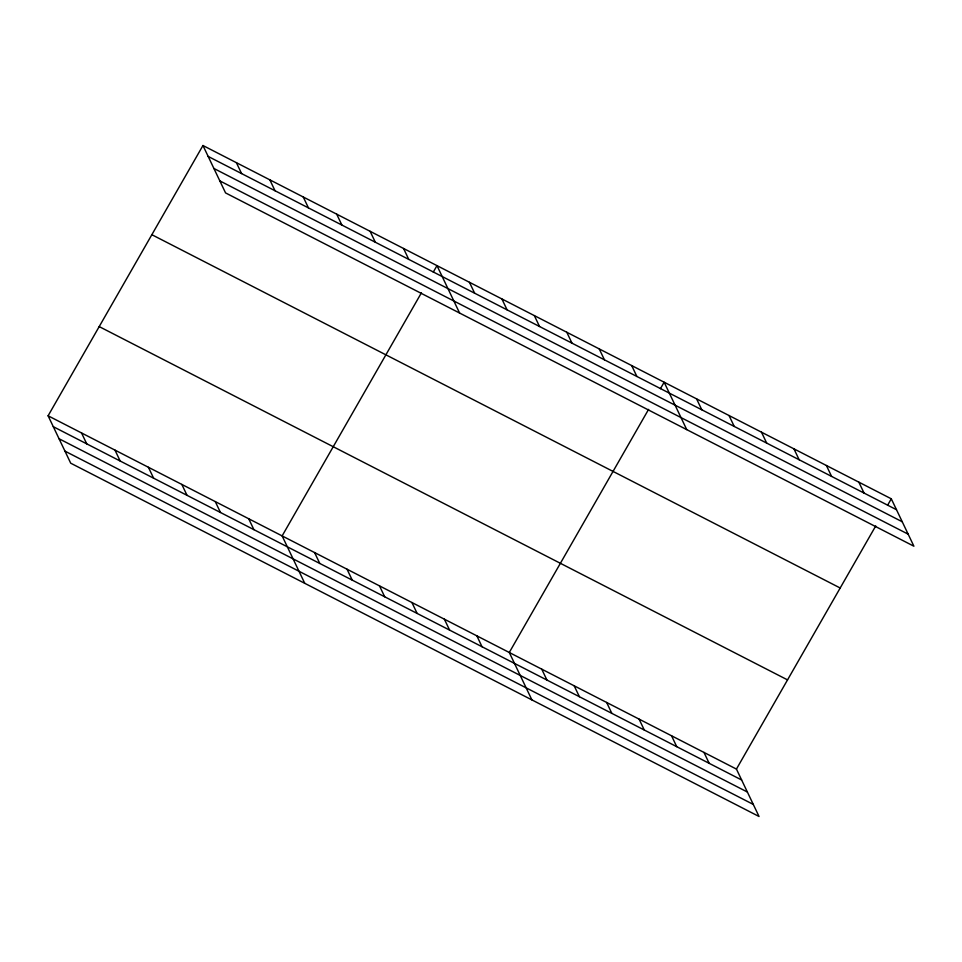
<?xml version="1.0" encoding="UTF-8"?>
<svg xmlns="http://www.w3.org/2000/svg" width="962" height="962" viewBox="0 0 962 962"><rect width="100%" height="100%" fill="white"/><g stroke="black" fill="none" stroke-linecap="round" stroke-linejoin="round"><path stroke-width="1.44" d="M48.1 415.788L736.435 769.083L759.042 816.485L70.707 463.191L48.1 415.788L202.958 145.515L891.293 498.809L913.9 546.212L225.565 192.917L202.958 145.515M421.44 292.785L282.131 535.906L304.75 583.309M433.285 272.102L436.988 265.632L459.595 313.035M648.592 409.367L509.283 652.489L531.89 699.891M660.437 388.684L664.141 382.227L686.748 429.629M736.435 769.083L875.733 525.949M887.589 505.266L891.293 498.809M208.153 156.421L896.488 509.716M213.901 168.47L902.236 521.765M219.817 180.88L908.152 534.163M151.852 234.704L840.187 587.998M99.206 326.599L787.541 679.893M53.307 426.695L741.642 779.99M59.043 438.744L747.378 792.027M64.971 451.142L753.306 804.436M858.838 482.154L864.044 493.061M826.394 465.5L831.589 476.406M793.939 448.845L799.145 459.752M761.495 432.191L766.69 443.097M729.04 415.536L734.246 426.443M696.584 398.881L701.791 409.788M631.685 365.572L636.892 376.479M599.242 348.917L604.437 359.824M566.786 332.263L571.993 343.169M534.343 315.608L539.538 326.515M501.887 298.954L507.094 309.86M703.992 752.428L709.186 763.335M469.444 282.299L474.639 293.206M671.536 735.774L676.743 746.68M639.081 719.119L644.287 730.026M403.559 248.473L408.754 259.379M606.637 702.452L611.844 713.371M370.117 231.313L375.324 242.22M574.182 685.798L579.389 696.704M336.688 214.153L341.895 225.06M541.738 669.143L546.933 680.05M303.258 196.994L308.453 207.9M269.817 179.834L275.024 190.741M476.839 635.834L482.034 646.741M236.387 162.674L241.594 173.581M444.384 619.179L449.591 630.086M411.94 602.525L417.135 613.431M379.485 585.87L384.692 596.777M347.029 569.215L352.236 580.122M314.586 552.561L319.793 563.467M248.701 518.746L253.908 529.653M215.272 501.587L220.466 512.493M181.83 484.427L187.037 495.334M148.401 467.267L153.607 478.174M114.971 450.108L120.166 461.014M81.529 432.948L86.736 443.855"/></g></svg>
